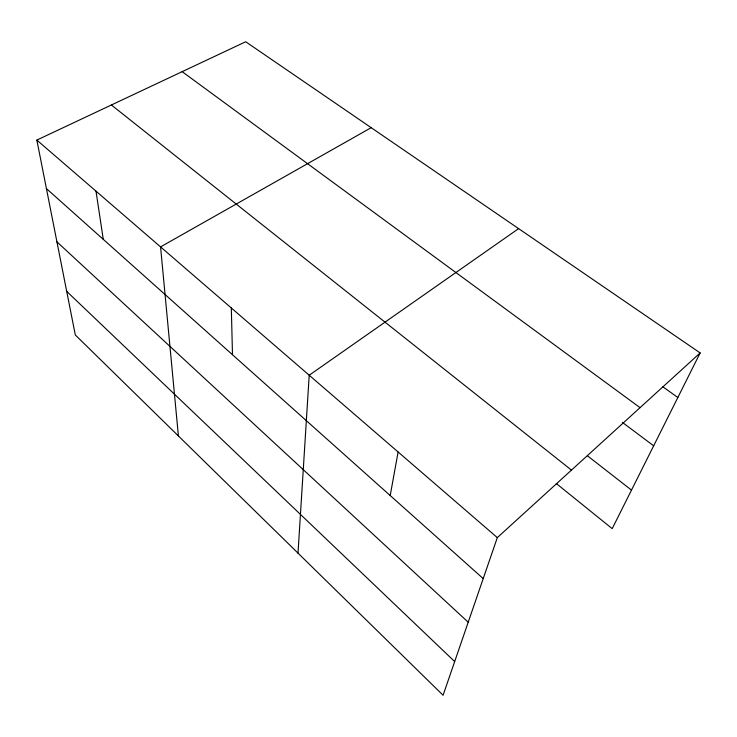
<?xml version="1.0" encoding="UTF-8"?>
<svg xmlns="http://www.w3.org/2000/svg" width="737" height="737" viewBox="0 0 737 737"><rect width="100%" height="100%" fill="white"/><g stroke="black" fill="none" stroke-linecap="round" stroke-linejoin="round"><path stroke-width="1.11" d="M298.006 553.128L309.208 375.225L518.618 228.627M390.205 495.55L398.109 451.974M700.15 352.931L497.318 537.623L443.084 695.249L75.312 334.967L36.85 140.085L245.697 41.751L700.15 352.931L612.207 528.65L556.306 483.527M371.181 127.676L160.565 246.895L178.4 435.954M662.922 386.842L677.847 397.501M182.168 71.664L640.048 407.653M622.443 422.439L653.673 445.802M587.426 455.77L631.489 490.114M111.388 104.995L571.461 470.105M36.85 140.085L497.318 537.623M46.422 188.589L483.214 578.591M56.933 241.847L468.207 622.221M66.708 291.373L454.674 661.559M96.003 191.159L103.263 239.341M231.326 307.983L232.487 354.718"/></g></svg>
